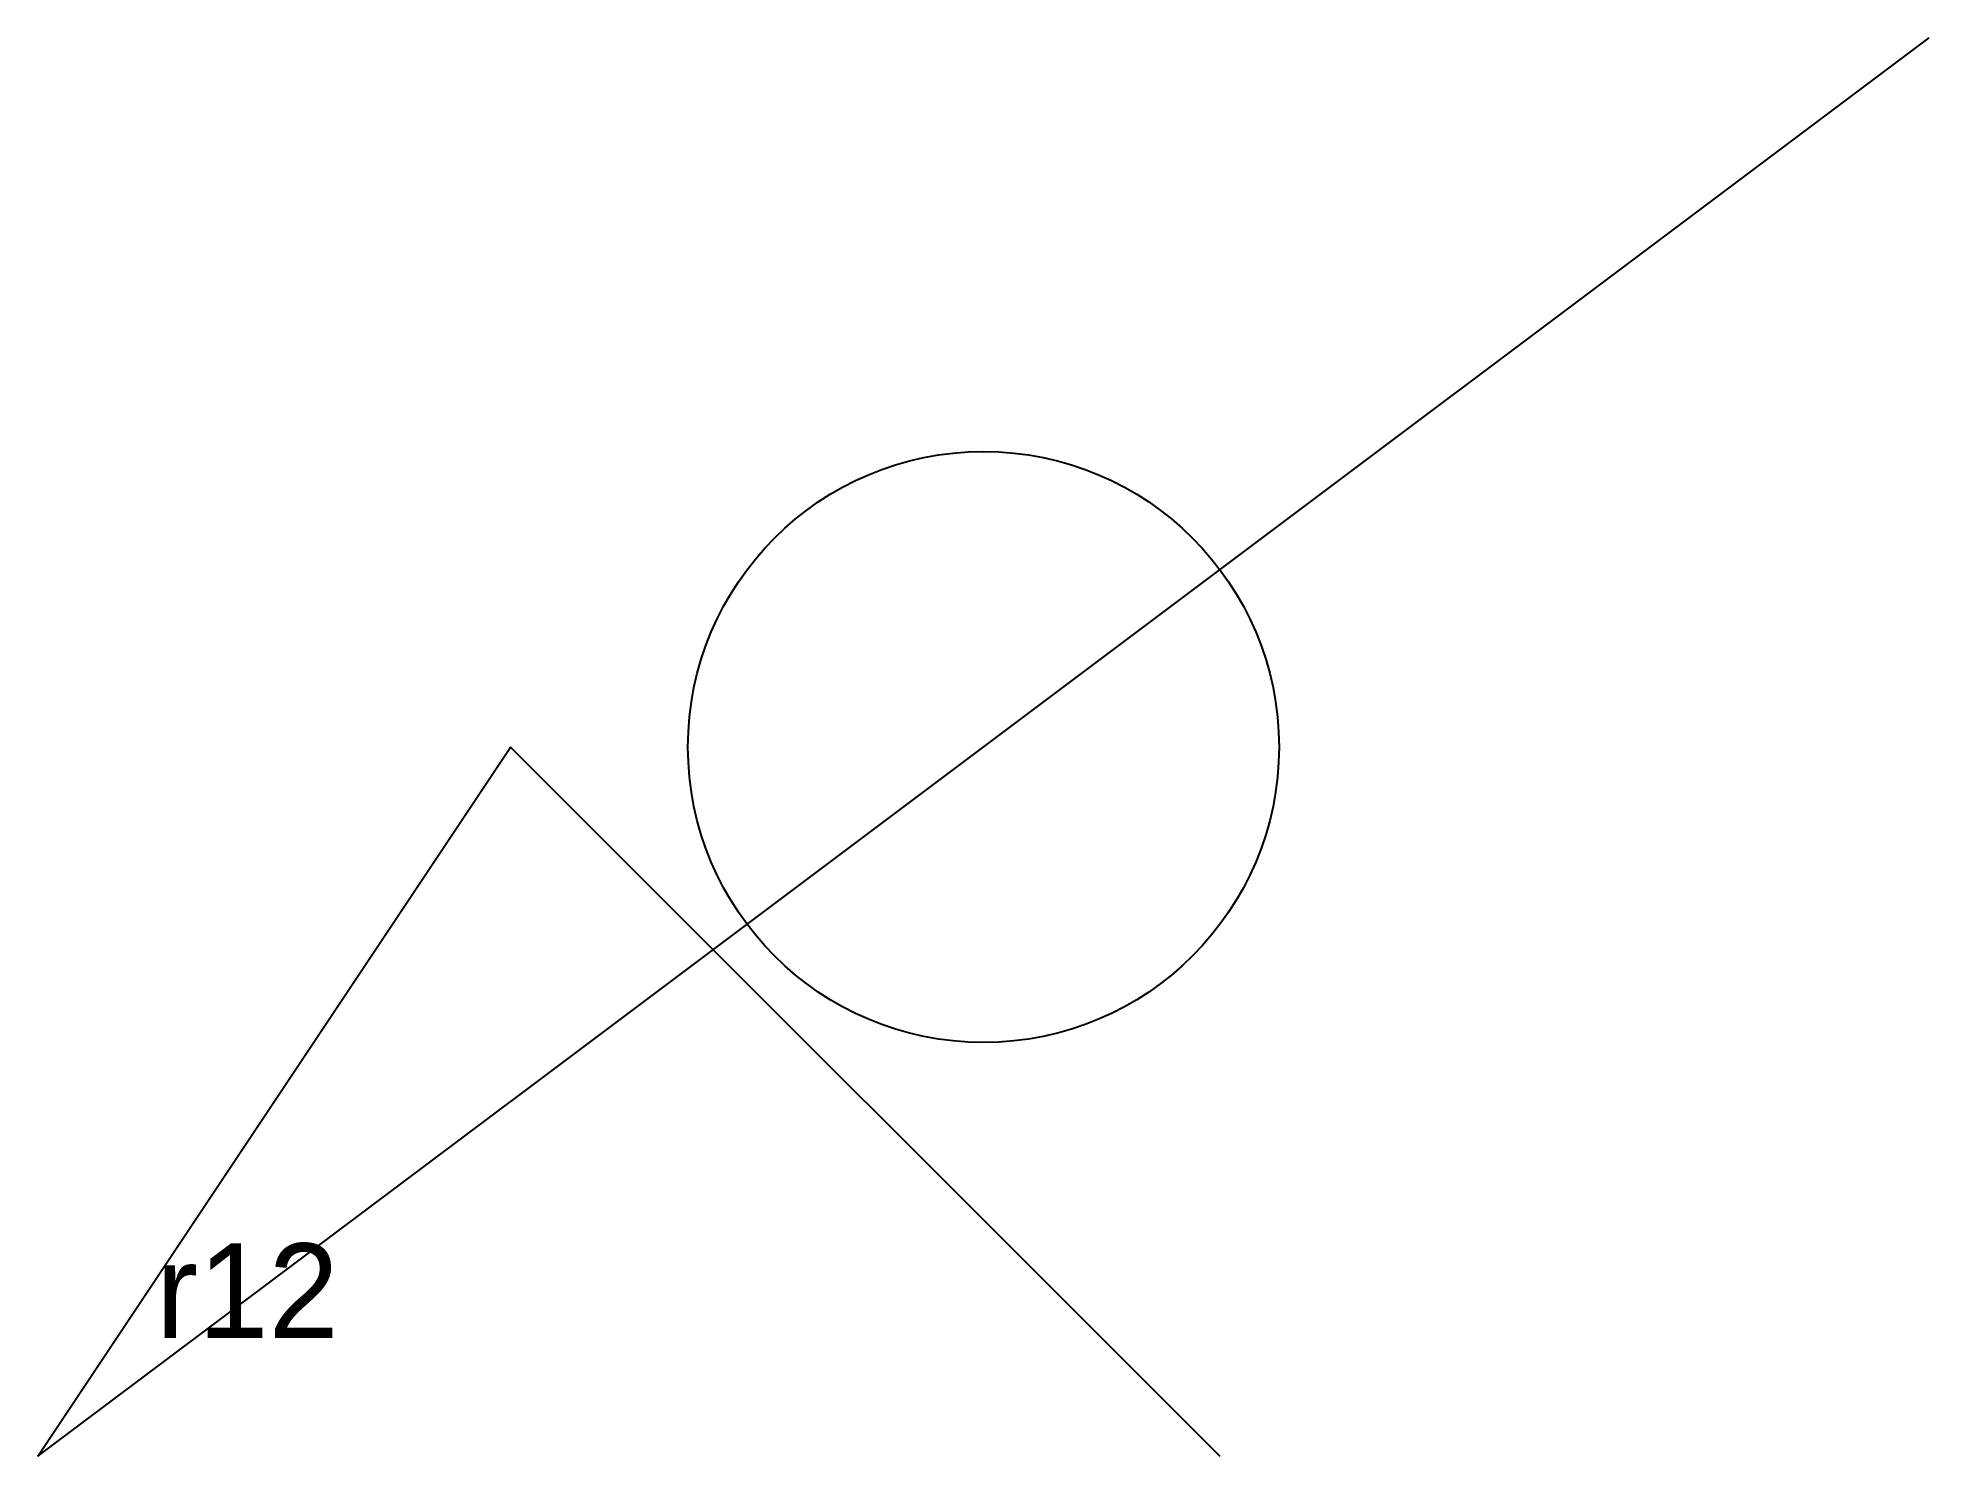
# Model space of a CAD drawing. Extents: x 0 to 8, y 0 to 6.
import ezdxf

# ---------------------------------------------------------------- set-up
doc = ezdxf.new("R2010")
doc.units = 0

msp = doc.modelspace()

# ---------------------------------------------------------------- linework, layer by layer
msp.add_line((0, 0), (8, 6))
msp.add_lwpolyline([(0, 0), (2, 3), (5, 0)])
msp.add_circle((4, 3), 1.25)

# ---------------------------------------------------------------- texts
msp.add_text('r12', height=0.4).set_placement((0.5, 0.5))

doc.saveas('drawing.dxf')
